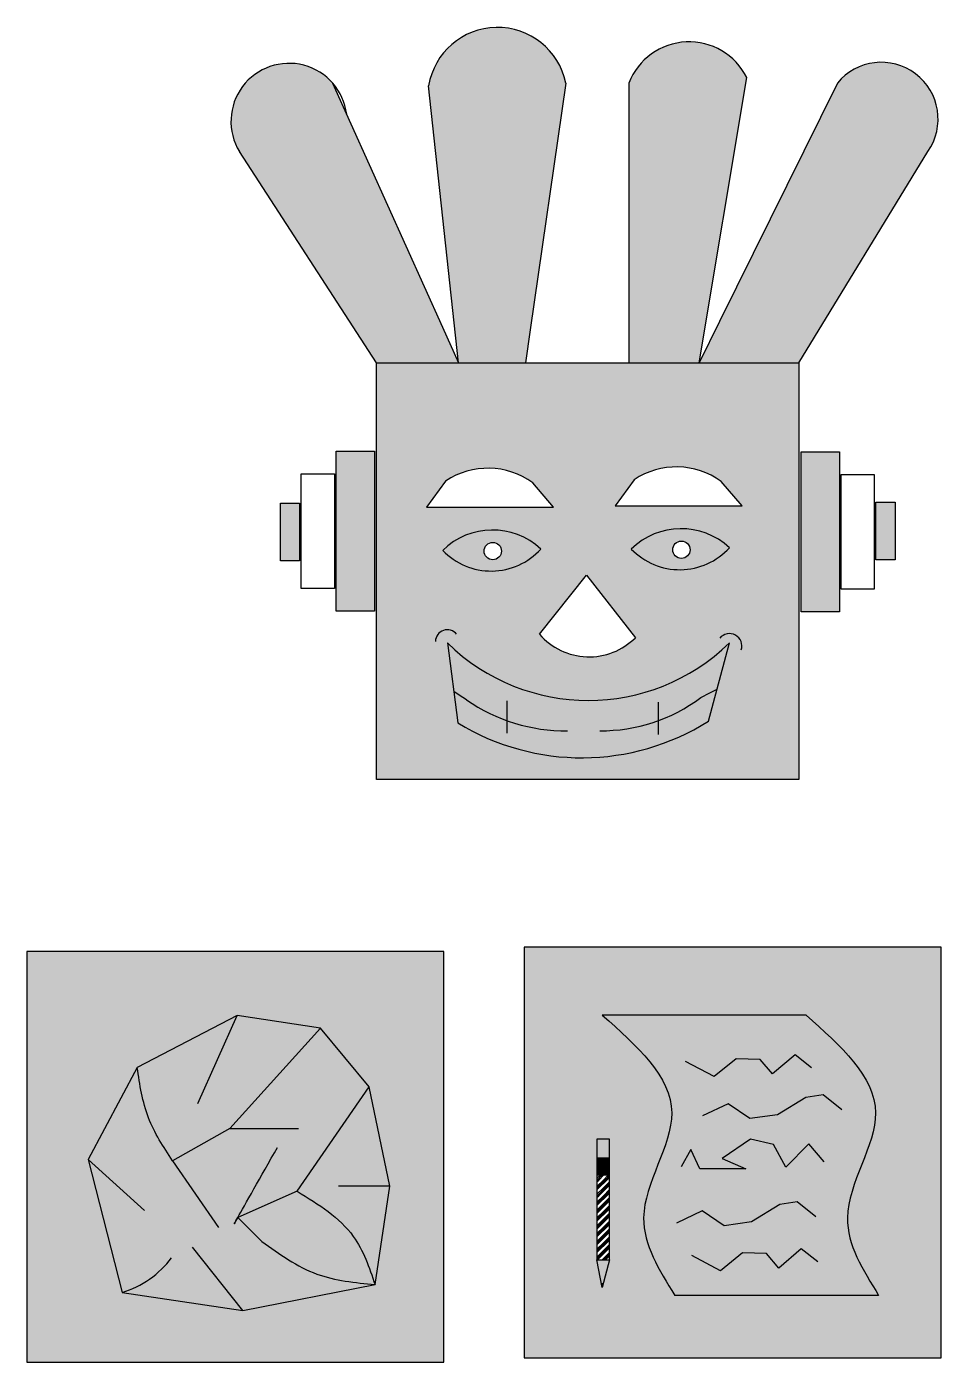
# Model space of a CAD drawing. Header units: millimetres. Extents: x 530 to 4830, y 1041 to 3476.
# Drawn here: x 530 to 2186, y 1045 to 3453 of the extents above; entities that cross this region are included whole.
import ezdxf

# ---------------------------------------------------------------- set-up
doc = ezdxf.new("R2010")
doc.units = ezdxf.units.MM
pattern_1 = [(0, (-4132.04034349888, -1366.794625660908), (4.7625, 2.749630645), [3.175, -6.35]), (120, (-4132.04034349888, -1366.794625660908), (-4.762499989594191, 2.749630663023391), [3.174999999999998, -6.349999999999997]), (59.99999999999999, (-4132.04034349888, -1366.794625660908), (1.040580910327549e-08, 5.499261308023389), [-6.35, 3.175])]
pattern_2 = [(0, (-4132.04034349888, -1366.794625660908), (0.79375, 1.5875), [0, -1.5875])]

# ---------------------------------------------------------------- blocks, each defined once
blk = doc.blocks.new('Feliz')
h = blk.add_hatch(color=256)
h.dxf.hatch_style = 1
h.set_gradient(color1=(88, 186, 72), color2=(255, 255, 0), name='CYLINDER')
h.paths.add_polyline_path([(386.7994979104378, -66.40689658922383), (455.8813652229956, -66.40689658922383), (455.8813652229956, 222.1441774577156), (386.7994979104378, 222.1441774577156)])
h.paths.add_polyline_path([(-451.7574363869439, -65.0986145359202), (-382.6755690743862, -65.0986145359202), (-382.6755690743862, 223.4524595110192), (-451.7574363869439, 223.4524595110192)])
h.paths.add_polyline_path([(615.5778150552087, 763.3082489571476, 0.9607548133581576), (452.2991720962618, 886.8600044760248), (239.5421485621864, 456.8998893404932), (202.8599023554216, 382.7688334509821), (383.0294295868152, 382.7688334509821)])
h.paths.add_polyline_path([(76.26350560324317, 382.7688334509821), (202.8599023554216, 382.7688334509821), (289.0205291373222, 896.7441469800807, 0.6503274779822265), (76.26350560324317, 886.8600044760252)])
h.paths.add_polyline_path([(-458.1029593217004, 886.8600044760237, 0.9151778243322098), (-626.3294306338962, 763.3082489571366), (-378.9375601057382, 382.7688334509821), (-231.2807391101273, 382.7688334509821), (-260.1894531949165, 447.0157468364368)])
h.paths.add_polyline_path([(-231.2807391101273, 382.7688334509821), (-110.4349075787559, 382.7688334509821), (-101.8586547629911, 442.0736755844091), (-37.53675678056106, 886.860004476022, 0.8309154467607974), (-284.9286434824844, 881.9179332239976)])
at = {"true_color": 0x58ba48}
h = blk.add_hatch(dxfattribs=at)
h.set_pattern_fill('HONEY', color=85)
h.set_pattern_definition(pattern_1)
h.paths.add_polyline_path([(-378.9375601057382, 382.7688334509821), (-378.9375601057382, -368.4258550572832), (383.0294295868152, -368.4258550572832), (383.0294295868152, 382.7688334509821)])
h.paths.add_polyline_path([(242.8529207905553, 168.5832284598543), (280.5339393246759, 124.6732814072566), (51.30773827817393, 124.6732814072566), (85.84867689837893, 171.7196543467322, -0.3150131284342992)], flags=16)
h.paths.add_polyline_path([(257.5940517092145, 49.12911293477703, -0.4334327358065669), (80.62934763464955, 46.81349826351175, -0.4013004811885278)], flags=16)
h.paths.add_polyline_path([(186.6118146177055, 45.52222873419669, -1), (155.3277083241824, 45.52222873419669, -1)], flags=0)
h.paths.add_polyline_path([(-59.5978411297292, 122.2952518673728), (-288.8240421762312, 122.2952518673728), (-254.2831035560266, 169.3416248068481, -0.3150131284342964), (-97.27885966385065, 166.2051989199718)], flags=16)
h.paths.add_polyline_path([(0, 0), (87.91710489087018, -112.9045181443275, -0.4359422753727581), (-84.77720367826441, -106.6320427802458)], flags=16)
h.paths.add_polyline_path([(-82.53772874539027, 46.75108339467485, -0.4334327358058424), (-259.502432819756, 44.43546872362816, -0.4013004811878934)], flags=16)
h.paths.add_polyline_path([(-153.5199658366996, 43.14419919431293, -1), (-184.8040721302227, 43.14419919431293, -1)], flags=0)
h.paths.add_polyline_path([(257.5507265685478, -122.3458789678509), (219.8697080344173, -263.484990104477, -0.2845103698855679), (-232.3025143750478, -266.6214159913517), (-251.1430236421093, -122.3458789678826, 0.4071454649797656)], flags=16)
h = blk.add_hatch(dxfattribs=at)
h.set_pattern_fill('HONEY', color=85)
h.set_pattern_definition(pattern_1)
h.paths.add_polyline_path([(521.8231526216341, 27.6858454488106), (556.3640813139873, 27.6858454488106), (556.3640813139873, 131.1878613065569), (521.8231526216341, 131.1878613065569)])
h.paths.add_polyline_path([(-552.2401524779357, 25.85770161523851), (-517.6992237855825, 25.85770161523851), (-517.6992237855825, 129.3597174729848), (-552.2401524779357, 129.3597174729848)])
at = {"true_color": 0xffffff}
h = blk.add_hatch(dxfattribs=at)
h.set_pattern_fill('DOTS')
h.set_pattern_definition(pattern_2)
h.paths.add_polyline_path([(257.5940517092145, 49.12911293477703, 0.4013004811885276), (80.62934763464955, 46.8134982635118, 0.4334327358065665)])
h.paths.add_polyline_path([(155.3277083241824, 45.52222873419669, -1), (186.6118146177055, 45.52222873419669, -1)], flags=16)
h.paths.add_polyline_path([(-82.53772874519109, 46.75108339489324, 0.4013004811885279), (-259.502432819756, 44.43546872362811, 0.4334327358065667)])
h.paths.add_polyline_path([(-184.8040721302227, 43.14419919431293, -1), (-153.5199658366996, 43.14419919431293, -1)], flags=16)
h = blk.add_hatch()
h.set_pattern_fill('DOTS')
h.set_pattern_definition(pattern_2)
h.paths.add_polyline_path([(-251.1430236421093, -122.3458789678828), (-232.3025143750478, -266.6214159913517, 0.284510369885568), (219.8697080344173, -263.484990104477), (257.5507265685392, -122.3458789678823, -0.4071454649797561)])
for p, q in [((202.8599023554216, 382.7688334509821), (289.0205291373222, 896.7441469800815)), ((-458.1029593217008, 886.8600044760251), (-260.1894531949165, 447.0157468364368)), ((-231.2807391101273, 382.7688334509821), (-284.9286434824844, 881.9179332239974)), ((-37.53675678056061, 886.8600044760251), (-101.8586547629911, 442.0736755844091)), ((76.26350560324317, 886.8600044760251), (76.26350560324317, 382.7688334509821)), ((452.2991720962618, 886.8600044760251), (239.5421485621864, 456.8998893404932)), ((-378.9375601057382, 382.7688334509821), (-626.3294306338994, 763.3082489571416)), ((383.0294295868152, 382.7688334509821), (615.5778150552051, 763.3082489571416)), ((-260.1894531949165, 447.0157468364368), (-231.2807391101273, 382.7688334509821)), ((-101.8586547629911, 442.0736755844091), (-110.4349075787559, 382.7688334509821)), ((239.5421485621864, 456.8998893404932), (202.8599023554216, 382.7688334509821)), ((-229.5841397774639, -216.3470190242738), (-239.7234437722745, -209.793940745237)), ((-216.3792941232095, -224.8813708179682), (-229.5841397774639, -216.3470190242738)), ((222.4875234317478, -212.4677717006989), (235.2765838440846, -205.7765511672662))]:
    blk.add_line(p, q)
at = {"color": 250}
for p, q in [((-254.2831035560266, 169.3416248068479), (-288.8240421762312, 122.2952518673728)), ((85.84867689837847, 171.7196543467317), (51.30773827817393, 124.6732814072566)), ((280.5339393246759, 124.6732814072566), (242.852920790554, 168.5832284598559)), ((-59.5978411297292, 122.2952518673728), (-97.27885966385111, 166.2051989199722)), ((-288.8240421762312, 122.2952518673728), (-59.5978411297292, 122.2952518673728)), ((51.30773827817393, 124.6732814072566), (280.5339393246759, 124.6732814072566)), ((-84.77720367826441, -106.6320427802457), (0, 0)), ((0, 0), (87.91710489087018, -112.9045181443275)), ((-251.1430236421093, -122.3458789678825), (-232.3025143750478, -266.621415991352)), ((219.8697080344173, -263.4849901044772), (257.5507265685392, -122.3458789678825)), ((206.1756576065745, -221.0021196534785), (222.4875234317478, -212.4677717006989)), ((-143.8583299599759, -226.7618021388143), (-143.8583299599759, -285.2901986734096)), ((128.7858173111108, -229.1803302863741), (128.7858173111108, -287.225021191457))]:
    blk.add_line(p, q, dxfattribs=at)
for points in [[(-378.9375601057382, 382.7688334509821), (383.0294295868152, 382.7688334509821), (383.0294295868152, -368.4258550572831), (-378.9375601057382, -368.4258550572831)], [(-382.6755690743862, -65.0986145359202), (-451.7574363869439, -65.0986145359202), (-451.7574363869439, 223.4524595110192), (-382.6755690743862, 223.4524595110192)], [(386.7994979104378, 222.1441774577156), (455.8813652229956, 222.1441774577156), (455.8813652229956, -66.40689658922383), (386.7994979104378, -66.40689658922383)], [(-454.8975163008613, -24.32509337019701), (-514.5591240159624, -24.32509337019701), (-514.5591240159624, 182.6789421862109), (-454.8975163008613, 182.6789421862109)], [(459.0214451369129, 181.3706562919924), (518.683052852014, 181.3706562919924), (518.683052852014, -25.63337926441545), (459.0214451369129, -25.63337926441545)], [(-517.6992237855825, 25.85770161523851), (-552.2401524779357, 25.85770161523851), (-552.2401524779357, 129.3597174729848), (-517.6992237855825, 129.3597174729848)], [(521.8231526216341, 131.1878613065569), (556.3640813139873, 131.1878613065569), (556.3640813139873, 27.6858454488106), (521.8231526216341, 27.6858454488106)]]:
    blk.add_lwpolyline(points, close=True)
for centre in [(-169.1620189834612, 43.14419919431293), (170.9697614709439, 45.52222873419669)]:
    blk.add_circle(centre, 15.64205314676143, dxfattribs=at)
for centre, radius, start, end in [((-160.7723753013538, 861.3458716497034), 125.849070898761, 11.69699659787581, 170.5918591192108), ((184.834713949489, 844.604091935943), 116.5043751382711, 26.58578997648713, 158.7340132363737), ((-536.7334006689616, 817.6188249437923), 104.7715956234312, 7.085112773164894, 211.2230569724625), ((531.4645713122245, 821.8147383677479), 102.459977923672, 325.1787570044193, 140.5921899411761)]:
    blk.add_arc(centre, radius, start, end)
for centre, radius, start, end in [((162.1086795234041, 57.91469122458307), 136.993275862732, 53.88534866033448, 123.8257951582454), ((-178.0231009310005, 55.53666168469931), 136.993275862732, 53.88534866030959, 123.8257951582147), ((-169.8098260182837, -46.89723147526115), 128.0094755885818, 47.01845225100433, 134.4809131374719), ((170.3219544361218, -44.5192019353774), 128.0094755885818, 47.01845225100877, 134.4809131374719), ((168.0269903108147, 130.8673389846028), 121.2575609408219, 223.8827075125204, 317.6166578759394), ((-172.1047901435909, 128.4893094447191), 121.2575609408219, 223.8827075125204, 317.6166578759394), ((-251.1623201867715, -120.0925691455836), 21.52540979937969, 38.96273783349182, 178.7343795878857), ((4.483420395716166, -29.55439015338266), 117.9339796010626, 220.8110142572905, 315.0287044322201), ((257.5626411801622, -128.036293958615), 22.47608386994344, 341.6943693702987, 140.7404671760441), ((3.20385146321496, 138.2298435066934), 364.1318992054811, 225.6930541813903, 314.3069458186098), ((-38.51727095260821, 30.20823603045528), 310.9752511188355, 235.1137436002213, 270.7183451188527), ((25.84980904041095, 21.24242186886295), 301.9930952165569, 269.5803850310403, 306.6638466111094), ((-8.749302310279745, 100.1097800946568), 429.4971580897243, 238.6342126877249, 302.1606220023253)]:
    blk.add_arc(centre, radius, start, end, dxfattribs=at)
blk = doc.blocks.new('Papel')
at = {"true_color": 0xf26722}
h = blk.add_hatch(dxfattribs=at)
h.set_pattern_fill('ANGLE', color=30)
h.set_pattern_definition([(0, (-4101.278191443846, -365.8190655845854), (0, 6.985), [5.08, -1.905]), (90, (-4101.278191443846, -365.8190655845854), (-6.985, 4.277078946022131e-16), [5.08, -1.905])])
h.paths.add_polyline_path([(395.0233782952391, 381.3468814485149), (-357.4872182932359, 381.3468814485149), (-357.4872182932359, -358.9470712451605), (395.0233782952391, -358.9470712451605)])
edge = h.paths.add_edge_path(flags=16)
edge.add_spline(control_points=[(282.1312945133559, -246.6103462414137), (253.6423527792948, -200.8931258222935), (188.100129084767, -95.7151829077091), (332.4878079253209, 97.49410633621854), (213.5606460539433, 203.190665564072), (151.1747653328212, 258.6361401962963)], knot_values=[0, 0, 0, 0, 150.6682313550468, 346.6303176619834, 562.8487529980844, 562.8487529980844, 562.8487529980844, 562.8487529980844], degree=3, periodic=0)
edge.add_line((282.1312933751145, -246.6103444104847), (-85.50503011321007, -246.6103444104846))
edge.add_spline(control_points=[(-85.50503011321007, -246.6103444104846), (-113.9939718472709, -200.8931239913645), (-179.5361955417982, -95.71518107678), (-35.14851670124546, 97.49410816714749), (-154.0756785726225, 203.190667395001), (-216.4615592937444, 258.6361420272253)], knot_values=[0, 0, 0, 0, 150.6682313550466, 346.6303176619832, 562.8487529980838, 562.8487529980838, 562.8487529980838, 562.8487529980838], degree=3, periodic=0)
edge.add_line((-216.4615592937445, 258.6361420272253), (151.1747632752741, 258.6361420272256))
h.paths.add_polyline_path([(-203.3754431804718, 35.11650068919801), (-203.3754431804718, -182.3294319683143), (-216.7253212951274, -232.628626834658), (-225.9343159440076, -182.3294319683146), (-225.9343159440077, 35.11650068919801)], flags=16)
at = {"true_color": 0xffffff}
h = blk.add_hatch(dxfattribs=at)
h.set_pattern_fill('BRASS')
h.set_pattern_definition([(0, (-4101.278191443846, -365.8190655845854), (0, 6.35), []), (0, (-4101.278191443846, -362.6440655845853), (0, 6.35), [3.175, -1.5875])])
edge = h.paths.add_edge_path()
edge.add_spline(control_points=[(-216.4615592937444, 258.6361420272253), (-154.0756785726225, 203.190667395001), (-35.14851670124544, 97.49410816714744), (-179.5361955417982, -95.71518107677997), (-113.9939718472709, -200.8931239913645), (-85.50503011321007, -246.6103444104846)], knot_values=[0, 0, 0, 0, 216.2184353361007, 412.1805216430372, 562.8487529980838, 562.8487529980838, 562.8487529980838, 562.8487529980838], degree=3, periodic=0)
edge.add_line((-85.50503011321004, -246.6103444104847), (282.1312933751144, -246.6103444104847))
edge.add_spline(control_points=[(282.1312945133559, -246.6103462414137), (253.6423527792948, -200.8931258222935), (188.100129084767, -95.7151829077091), (332.4878079253209, 97.49410633621854), (213.5606460539433, 203.190665564072), (151.1747653328212, 258.6361401962963)], knot_values=[0, 0, 0, 0, 150.6682313550468, 346.6303176619834, 562.8487529980844, 562.8487529980844, 562.8487529980844, 562.8487529980844], degree=3, periodic=0)
edge.add_line((151.1747632752741, 258.6361420272256), (-216.4615592937444, 258.6361420272253))
at = {"true_color": 0xc8c92d}
h = blk.add_hatch(color=52, dxfattribs=at)
h.dxf.hatch_style = 1
h.paths.add_polyline_path([(-225.9343159440077, 0.7556841539678771), (-203.3754431804718, 0.7556841539678807), (-203.3754431804718, 35.11650068919801), (-225.9343159440077, 35.11650068919801)])
at = {"true_color": 0x939598}
h = blk.add_hatch(dxfattribs=at)
h.set_pattern_fill('EARTH', color=252)
h.set_pattern_definition([(0, (-4101.278191443846, -365.8190655845854), (6.35, 6.35), [6.35, -6.35]), (0, (-4101.278191443846, -363.4378155845853), (6.35, 6.35), [6.35, -6.35]), (0, (-4101.278191443846, -361.0565655845854), (6.35, 6.35), [6.35, -6.35]), (90, (-4100.484441443846, -360.2628155845854), (-6.35, 6.35), [6.35, -6.35]), (90, (-4098.103191443845, -360.2628155845854), (-6.35, 6.35), [6.35, -6.35]), (90, (-4095.721941443845, -360.2628155845854), (-6.35, 6.35), [6.35, -6.35])])
h.paths.add_polyline_path([(-225.9343159440077, -30.1524806908983), (-203.3754431804718, -30.1524806908983), (-203.3754431804718, 0.7556841539678771), (-225.9343159440077, 0.7556841539678771)])
at = {"true_color": 0x22346e}
h = blk.add_hatch(dxfattribs=at)
h.set_pattern_fill('GOST_GROUND', color=159)
h.set_pattern_definition([(45, (-4101.278191443846, -365.8190655845854), (14.14213562373095, 0), [20]), (45, (-4098.278191443846, -365.8190655845854), (14.14213562373095, 0), [20]), (45, (-4095.278191443846, -365.8190655845854), (14.14213562373095, 0), [20])])
h.paths.add_polyline_path([(-225.9343159440077, -182.3294319683143), (-203.3754431804718, -182.3294319683143), (-203.3754431804718, -30.1524806908983), (-225.9343159440077, -30.1524806908983)])
at = {"true_color": 0xb27c53}
h = blk.add_hatch(color=45, dxfattribs=at)
h.dxf.hatch_style = 1
h.paths.add_polyline_path([(-217.9695616527606, -225.8326311157575), (-214.9216002861506, -225.8326311157575), (-203.3754431804718, -182.3294319683143), (-225.9343159440077, -182.3294319683143)])
at = {"true_color": 0x000000}
h = blk.add_hatch(color=18, dxfattribs=at)
h.dxf.hatch_style = 1
h.paths.add_polyline_path([(-214.9216002861504, -225.8326311157575), (-217.9695616527606, -225.8326311157575), (-216.7253212951273, -232.6286268346578)])
at = {"color": 250}
for p, q in [((151.1747653328202, 258.6361420272256), (-216.4615592937444, 258.6361420272253)), ((-14.24980768977866, 147.7704105043018), (-66.02193725800771, 175.149014509298)), ((-66.02193725800771, 175.149014509298), (-66.02193725800771, 175.149014509298, -287.9601151266625)), ((25.3038088811054, 179.9213637305033), (-14.24980768977866, 147.7704105043018)), ((68.49109627252074, 178.5935536718964, -253.4048553303169), (25.3038088811054, 179.9213637305033)), ((90.64987872295114, 152.5150635923821), (68.49109627252074, 178.5935536718964)), ((68.49109627252074, 178.5935536718964), (68.49109627252074, 178.5935536718964, -253.4048553303169)), ((131.4425430905512, 187.1428498808709), (90.64987872295114, 152.5150635923821)), ((161.0103543071018, 163.5285980721243), (131.4425430905512, 187.1428498808709)), ((10.62360363019707, 98.8600551423192), (-35.74069670725521, 76.85169457734798)), ((49.94031928781715, 72.02358733879532), (10.62360363019707, 98.8600551423192)), ((150.7629095022967, 110.2072209261006), (99.74769811554143, 78.90183494636369)), ((182.0378622347371, 114.7966551878726, -421.545589681895), (150.7629095022967, 110.2072209261006)), ((215.5646784579021, 87.97200655301799), (182.0378622347371, 114.7966551878726)), ((182.0378622347371, 114.7966551878726), (182.0378622347371, 114.7966551878726, -421.545589681895)), ((99.74769811554143, 78.90183494636369, 302.6481202743994), (49.94031928781715, 72.02358733879532)), ((99.74769811554143, 78.90183494636369), (99.74769811554143, 78.90183494636369, 302.6481202743994)), ((51.02233320247069, 34.79531751737716), (0, 0)), ((92.69061769194104, 25.40376968256555, -464.7810559645162), (51.02233320247069, 34.79531751737716)), ((114.609147783327, -15.3569667655147), (92.69061769194104, 25.40376968256555)), ((92.69061769194104, 25.40376968256555), (92.69061769194104, 25.40376968256555, -464.7810559645162)), ((156.3818854936972, 26.4371105788274), (114.609147783327, -15.3569667655147)), ((184.1069325869139, -6.192272738813926), (156.3818854936972, 26.4371105788274)), ((-203.3754431804718, 0.7556841539678771), (-225.9343159440077, 0.7556841539678771)), ((-56.70777941602955, 16.40212683044501), (-74.1415740371749, -14.97178790382577)), ((-40.56490515133783, -18.70038855208372), (-56.70777941602955, 16.40212683044501)), ((0, 0), (42.80727288251273, -18.70038855208372)), ((-205.4537735992044, -7.999693233557082), (-225.9343159440077, -7.999693233557082)), ((-206.3817016286771, -16.05582617843629), (-225.9343159440077, -16.05582617843629)), ((-209.4945838402023, -22.82554095865316), (-225.9343159440077, -22.82554095865316)), ((42.80727288251273, -18.70038855208372), (-40.56490515133783, -18.70038855208372)), ((-203.3754431804718, -30.1524806908983), (-225.9343159440077, -30.1524806908983)), ((-36.08966542486542, -94.15482704982787), (-82.4539657623177, -116.1631876147991)), ((3.227050232754664, -120.9912948533517), (-36.08966542486542, -94.15482704982787)), ((104.0496404472342, -82.80766126604647), (53.03442906047894, -114.1130472457834)), ((135.3245931796746, -78.21822700427447, -421.545589681895), (104.0496404472342, -82.80766126604647)), ((168.8514094028396, -105.0428756391291), (135.3245931796746, -78.21822700427447)), ((135.3245931796746, -78.21822700427447), (135.3245931796746, -78.21822700427447, -421.545589681895)), ((53.03442906047894, -114.1130472457834, 302.6481202743994), (3.227050232754664, -120.9912948533517)), ((53.03442906047894, -114.1130472457834), (53.03442906047894, -114.1130472457834, 302.6481202743994)), ((142.5914817130242, -162.8088597619136), (101.7988173454241, -197.4366460504024)), ((172.1592929295748, -186.4231115706602), (142.5914817130242, -162.8088597619136)), ((-216.7253212951273, -232.6286268346578), (-225.9343159440077, -182.3294319683143)), ((-203.3754431804718, -182.3294319683143), (-216.7253212951273, -232.6286268346578)), ((-54.87299863553471, -174.8026951334865), (-54.87299863553471, -174.8026951334865, -287.9601151266625)), ((-3.100869067306121, -202.1812991384827), (-54.87299863553471, -174.8026951334865)), ((36.45274750357839, -170.0303459122812), (-3.100869067306121, -202.1812991384827)), ((79.64003489499373, -171.3581559708881, -253.4048553303169), (36.45274750357839, -170.0303459122812)), ((101.7988173454241, -197.4366460504024), (79.64003489499373, -171.3581559708881)), ((79.64003489499373, -171.3581559708881), (79.64003489499373, -171.3581559708881, -253.4048553303169)), ((-214.9216002861504, -225.8326311157575), (-217.9695616527606, -225.8326311157575)), ((282.1312902010104, -246.6103444104847), (-85.50503011321007, -246.6103444104846))]:
    blk.add_line(p, q, dxfattribs=at)
for points in [[(395.0233782952391, 381.3468814485149), (-357.4872182932359, 381.3468814485149), (-357.4872182932359, -358.9470712451605), (395.0233782952391, -358.9470712451605)], [(-203.3754431804718, 35.11650068919801), (-225.9343159440077, 35.11650068919801), (-225.9343159440077, -182.3294319683143), (-203.3754431804718, -182.3294319683143)]]:
    blk.add_lwpolyline(points, close=True, dxfattribs=at)
for points in [[(-216.4615592937444, 258.6361420272253), (-91.12602332178312, 82.45040139588832), (-141.7884646150433, -106.8495096235683), (-85.50503011321007, -246.6103444104846)], [(151.1747653328212, 258.6361401962963), (276.5103013047828, 82.4503995649593), (225.8478600115222, -106.8495114544974), (282.1312945133559, -246.6103462414137)]]:
    blk.add_spline(points, degree=3, dxfattribs=at)
blk = doc.blocks.new('Roca')
at = {"true_color": 0x93278f}
h = blk.add_hatch(dxfattribs=at)
h.set_pattern_fill('HONEY', color=217)
h.set_pattern_definition([(0, (-2628.91320098239, -271.166078481976), (4.7625, 2.749630645), [3.175, -6.35]), (120, (-2628.91320098239, -271.166078481976), (-4.762499989594191, 2.749630663023391), [3.174999999999999, -6.349999999999998]), (59.99999999999999, (-2628.91320098239, -271.166078481976), (1.040580910327549e-08, 5.499261308023389), [-6.35, 3.175])])
h.paths.add_polyline_path([(-380.8312772881927, 479.0521244764574), (-380.8312772881927, -261.241828217218), (371.6793193002823, -261.241828217218), (371.6793193002823, 479.0521244764574)])
h.paths.add_polyline_path([(148.9909909096814, 341.0244297889768), (237.0013102893979, 235.2404428495687), (274.1786172002626, 56.0142713994826), (247.5368554192041, -121.1958713224504), (9.04322438155404, -167.8540019958724), (-208.6401696661824, -135.3513048981772), (-270.0972276208417, 104.2697762340415), (-181.5327667583965, 270.0388017860066), (-1.134431287536245, 363.9603008468737)], flags=16)
edge = h.paths.add_edge_path(flags=0)
edge.add_spline(control_points=[(107.0934710436049, 46.92627568269177), (145.4152313848053, 23.38334849844073), (211.8660367122086, -17.44062350150767), (236.9279777272142, -90.3379663476308), (247.5368554192041, -121.1958713224506)], knot_values=[0, 0, 0, 0, 129.8094243551483, 225.0924986400573, 225.0924986400573, 225.0924986400573, 225.0924986400573], degree=3, periodic=0)
edge.add_spline(control_points=[(247.5368554192041, -121.1958713224506), (211.4591295319267, -117.6599507044177), (136.4003343545548, -110.3035573923333), (74.98256147814952, -66.3092020702754), (43.08582699845465, -43.46115329558393)], knot_values=[0, 0, 0, 0, 106.7984397800581, 222.1914496983609, 222.1914496983609, 222.1914496983609, 222.1914496983609], degree=3, periodic=0)
edge.add_line((43.08582699845476, -43.46115329558398), (-2.842170943040401e-14, -5.684341886080801e-14))
edge.add_line((-2.842170943040401e-14, -5.684341886080801e-14), (107.0934710436049, 46.92627568269177))
at = {"true_color": 0x733d2b}
h = blk.add_hatch(color=17, dxfattribs=at)
h.dxf.hatch_style = 1
edge = h.paths.add_edge_path()
edge.add_line((237.0013102894081, 235.2404428495565), (148.9909909096814, 341.0244297889768))
edge.add_line((148.9909909096814, 341.0244297889768), (-14.69006184828504, 160.3223540634293))
edge.add_line((-14.69006184828504, 160.3223540634293), (-118.0523262814395, 102.0737111292435))
edge.add_spline(control_points=[(-118.0523262814395, 102.0737111292435), (-134.3030422158868, 127.145486000188), (-167.5913754547491, 178.5030754233486), (-176.8129733484657, 239.0498058780699), (-181.5327667583965, 270.0388017860066)], knot_values=[0, 0, 0, 0, 88.55507927849558, 181.3982227557024, 181.3982227557024, 181.3982227557024, 181.3982227557024], degree=3, periodic=0)
edge.add_line((-181.532766758397, 270.0388017860059), (-270.0972276208417, 104.2697762340415))
edge.add_line((-270.0972276208417, 104.2697762340415), (-208.6401696661824, -135.3513048981772))
edge.add_line((-208.6401696661824, -135.3513048981772), (9.043224381553955, -167.8540019958725))
edge.add_line((9.043224381553955, -167.8540019958725), (247.5368554192041, -121.1958713224506))
edge.add_spline(control_points=[(247.5368554192041, -121.1958713224506), (211.4591295319269, -117.6599507044176), (136.4003343545546, -110.3035573923333), (74.98256147814936, -66.30920207027543), (43.08582699845465, -43.46115329558393)], knot_values=[0, 0, 0, 0, 106.7984397800581, 222.1914496983609, 222.1914496983609, 222.1914496983609, 222.1914496983609], degree=3, periodic=0)
edge.add_line((43.08582699845465, -43.46115329558393), (0, 0))
edge.add_line((0, 0), (107.0934710436049, 46.92627568269177))
edge.add_line((107.0934710436049, 46.92627568269177), (237.0013102894081, 235.2404428495565))
edge = h.paths.add_edge_path()
edge.add_line((148.9909909096814, 341.0244297889769), (-1.134431287536245, 363.9603008468737))
edge.add_line((-1.134431287536245, 363.9603008468737), (-181.532766758397, 270.0388017860064))
edge.add_spline(control_points=[(-181.5327667583965, 270.0388017860066), (-176.8129733484661, 239.0498058780699), (-167.5913754547501, 178.5030754233485), (-134.3030422158872, 127.1454860001879), (-118.0523262814395, 102.0737111292435)], knot_values=[0, 0, 0, 0, 92.84314347720687, 181.3982227557024, 181.3982227557024, 181.3982227557024, 181.3982227557024], degree=3, periodic=0)
edge.add_line((-118.0523262814395, 102.0737111292435), (-14.69006184828504, 160.3223540634293))
edge.add_line((-14.69006184828504, 160.3223540634293), (148.9909909096814, 341.0244297889769))
edge = h.paths.add_edge_path()
edge.add_line((237.0013102894022, 235.2404428495479), (107.0934710436049, 46.92627568269177))
edge.add_spline(control_points=[(107.0934710436049, 46.92627568269177), (145.4152313848049, 23.38334849844068), (211.8660367122084, -17.44062350150767), (236.9279777272141, -90.33796634763081), (247.5368554192041, -121.1958713224506)], knot_values=[0, 0, 0, 0, 129.8094243551483, 225.0924986400573, 225.0924986400573, 225.0924986400573, 225.0924986400573], degree=3, periodic=0)
edge.add_line((247.5368554192041, -121.1958713224506), (274.1786172002626, 56.01427139948248))
edge.add_line((274.1786172002626, 56.01427139948248), (237.0013102894022, 235.2404428495479))
edge = h.paths.add_edge_path(flags=17)
edge.add_spline(control_points=[(247.5368554192041, -121.1958713224506), (236.9279777272141, -90.33796634763081), (211.8660367122084, -17.44062350150773), (145.4152313848049, 23.38334849844074), (107.0934710436049, 46.92627568269177)], knot_values=[0, 0, 0, 0, 95.283074284909, 225.0924986400573, 225.0924986400573, 225.0924986400573, 225.0924986400573], degree=3, periodic=0)
edge.add_line((107.0934710436049, 46.92627568269177), (0, 0))
edge.add_line((0, 0), (43.08582699845465, -43.46115329558387))
edge.add_spline(control_points=[(43.08582699845465, -43.46115329558393), (74.98256147814936, -66.30920207027543), (136.4003343545551, -110.3035573923333), (211.4591295319265, -117.6599507044177), (247.5368554192041, -121.1958713224506)], knot_values=[0, 0, 0, 0, 115.3930099183027, 222.1914496983609, 222.1914496983609, 222.1914496983609, 222.1914496983609], degree=3, periodic=0)
at = {"color": 250}
for p, q in [((-1.134431287536245, 363.9603008468737), (-181.5327667583965, 270.0388017860066)), ((-71.9773984591011, 205.1131442506629), (-1.134431287536245, 363.9603008468737)), ((148.9909909096814, 341.0244297889768), (-1.134431287536245, 363.9603008468737)), ((148.9909909096814, 341.0244297889768), (-14.69006184830141, 160.322354063411)), ((237.0013102894018, 235.240442849564), (148.9909909096814, 341.0244297889768)), ((-181.5327667583965, 270.0388017860066), (-270.0972276208417, 104.2697762340415)), ((107.0934710436049, 46.92627568269177), (237.0013102894, 235.2404428495448)), ((274.1786172002626, 56.0142713994826), (237.0013102894009, 235.2404428495545)), ((-14.69006184830141, 160.32235406342), (-118.0523262814395, 102.0737111292435)), ((-14.69006184830141, 160.322354063411), (109.1899707692492, 160.322354063411)), ((-270.0972276208417, 104.2697762340415), (-208.6401696661824, -135.3513048981772)), ((-270.0972276208417, 104.2697762340415), (-168.3517840430632, 12.46379189382628)), ((-118.0523262814395, 102.0737111292435), (-118.0523262814395, 102.0737111292435, -1349.172492390485)), ((-118.0523262814395, 102.0737111292435, -1349.172492390485), (-34.79311601180325, -18.05911464185579)), ((274.1786172002626, 56.0142713994826), (181.784745030342, 56.0142713994826)), ((247.5368554192041, -121.1958713224506), (274.1786172002626, 56.0142713994826)), ((107.0934710436049, 46.92627568269177), (0, 0)), ((0, 0), (43.08582699845465, -43.46115329558393)), ((9.043224381553955, -167.8540019958725), (-81.91586355315167, -53.88524958053836)), ((-208.6401696661824, -135.3513048981772), (9.043224381553955, -167.8540019958725)), ((9.043224381553955, -167.8540019958725), (247.5368554192041, -121.1958713224506))]:
    blk.add_line(p, q, dxfattribs=at)
blk.add_lwpolyline([(371.6793193002823, 479.0521244764574), (-380.8312772881927, 479.0521244764574), (-380.8312772881927, -261.241828217218), (371.6793193002823, -261.241828217218)], close=True, dxfattribs=at)
blk.add_arc((-259.0147747197439, 30.87677632202565), 173.6933384458156, 286.8591751247895, 323.3871299088821, dxfattribs=at)
for points in [[(-118.0523262814395, 102.0737111292435), (-161.0688843466696, 179.478993883338), (-181.5327667583965, 270.0388017860066)], [(0, 0), (0, 0, 648.3036717089564), (71.58934380673236, 126.2020188976078)], [(107.0934710436049, 46.92627568269177), (208.2938250316206, -34.36932692972073), (247.5368554192041, -121.1958713224506)], [(43.08582699845465, -43.46115329558393), (142.4552121439046, -102.1235094860808), (247.5368554192041, -121.1958713224506)]]:
    blk.add_spline(points, degree=3, dxfattribs=at)

msp = doc.modelspace()

# ---------------------------------------------------------------- block references
for name, p in [('Feliz', (1539.423823491626, 2464.191006600403)), ('Roca', (910.3657429781997, 1306.385222626837)), ('Papel', (1784.049106139239, 1412.368495180366))]:
    msp.add_blockref(name, p)

doc.saveas('drawing.dxf')
